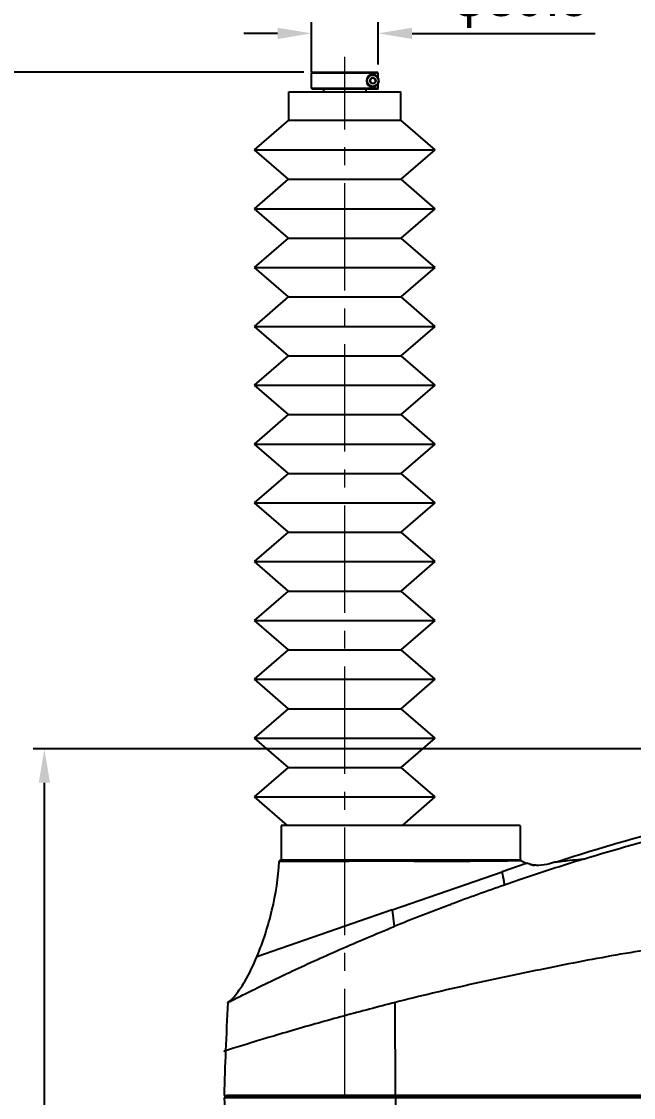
# Model space of a CAD drawing. Header units: millimetres. Extents: x 4086 to 8300, y 123 to 1549.
# Drawn here: x 6615.9 to 6724.4, y 1046.1 to 1236.9 of the extents above; entities that cross this region are included whole.
import ezdxf

# ---------------------------------------------------------------- set-up
doc = ezdxf.new("R2010")
doc.units = ezdxf.units.MM
doc.linetypes.add('CENTER2', pattern=[28.575, 19.05, -3.175, 3.175, -3.175])
doc.layers.add('中心线层', color=7, linetype='CENTER2', lineweight=0)
doc.styles.add('思源黑', font='SourceHanSansCN-Normal.ttf')
doc.dimstyles.new('尺寸标注_3_10比例', dxfattribs={"dimtxt": 7, "dimasz": 6, "dimexe": 2, "dimexo": 1.5, "dimgap": 1, "dimtad": 1, "dimdec": 1, "dimlfac": 3.333333, "dimdsep": 46, "dimtxsty": '思源黑', "dimcen": 0.09, "dimadec": 0, "dimazin": 0, "dimtp": 0.01, "dimtm": 0.01, "dimtfac": 1, "dimtdec": 1, "dimtofl": 0, "dimtmove": 0, "dimatfit": 3, "dimfxl": 0, "dimtolj": 1, "dimarcsym": 0})

# ---------------------------------------------------------------- blocks, each defined once
blk = doc.blocks.new('*D1620')
at = {"color": 0, "lineweight": -2}
for p, q in [((6747.18, 1107.91), (6617.99, 1107.91)), ((6619.99, 878.56), (6619.99, 1101.91)), ((6934.86, 872.56), (6617.99, 872.56))]:
    blk.add_line(p, q, dxfattribs=at)
at = {"color": 0}
for points in [[(6620.99, 1101.91), (6618.99, 1101.91), (6619.99, 1107.91)], [(6618.99, 878.56), (6620.99, 878.56), (6619.99, 872.56)]]:
    blk.add_solid(points, dxfattribs=at)
at = {"layer": 'Defpoints', "color": 0}
for p in [(6619.99, 1107.91), (6748.68, 1107.91), (6936.36, 872.56)]:
    blk.add_point(p, dxfattribs=at)
at = {"color": 0, "insert": (6615.37, 990.23), "char_height": 7, "attachment_point": 5, "rotation": 90, "style": '思源黑'}
blk.add_mtext('\\A1;784.5', dxfattribs=at)
blk = doc.blocks.new('*D1621')
at = {"color": 0, "lineweight": -2}
for p, q in [((6665.98, 1227.91), (6582.66, 1227.91)), ((6584.66, 878.56), (6584.66, 1221.91)), ((6934.86, 872.56), (6582.66, 872.56))]:
    blk.add_line(p, q, dxfattribs=at)
at = {"color": 0}
for points in [[(6585.66, 1221.91), (6583.66, 1221.91), (6584.66, 1227.91)], [(6583.66, 878.56), (6585.66, 878.56), (6584.66, 872.56)]]:
    blk.add_solid(points, dxfattribs=at)
at = {"layer": 'Defpoints', "color": 0}
for p in [(6584.66, 1227.91), (6667.48, 1227.91), (6936.36, 872.56)]:
    blk.add_point(p, dxfattribs=at)
at = {"color": 0, "insert": (6580.05, 1050.23), "char_height": 7, "attachment_point": 5, "rotation": 90, "style": '思源黑'}
blk.add_mtext('\\A1;\\A1;1181.5', dxfattribs=at)
blk = doc.blocks.new('*D1629')
at = {"color": 0, "lineweight": -2}
for p, q in [((6667.33, 1227.91), (6667.33, 1236.8)), ((6679.18, 1229.26), (6679.18, 1236.8)), ((6661.33, 1234.8), (6655.33, 1234.8)), ((6685.18, 1234.8), (6717.65, 1234.8))]:
    blk.add_line(p, q, dxfattribs=at)
at = {"color": 0}
for points in [[(6661.33, 1233.8), (6661.33, 1235.8), (6667.33, 1234.8)], [(6685.18, 1235.8), (6685.18, 1233.8), (6679.18, 1234.8)]]:
    blk.add_solid(points, dxfattribs=at)
at = {"layer": 'Defpoints', "color": 0}
for p in [(6679.18, 1234.8), (6679.18, 1227.76), (6667.33, 1226.41)]:
    blk.add_point(p, dxfattribs=at)
at = {"color": 0, "insert": (6704.41, 1240.32), "char_height": 7, "attachment_point": 5, "style": '思源黑'}
blk.add_mtext('\\A1;\\A1;φ39.5', dxfattribs=at)

msp = doc.modelspace()

# ---------------------------------------------------------------- linework, layer by layer
for p, q in [((6667.48, 1227.906), (6667.33, 1227.756)), ((6667.33, 1225.056), (6667.33, 1227.756)), ((6679.176, 1227.756), (6667.33, 1227.756)), ((6667.48, 1227.906), (6679.026, 1227.906)), ((6677.946, 1226.85), (6677.688, 1226.403)), ((6678.462, 1226.849), (6677.946, 1226.85)), ((6678.72, 1226.403), (6678.462, 1226.849)), ((6678.987, 1227.21), (6678.987, 1227.102)), ((6679.076, 1227.856), (6679.026, 1227.906)), ((6679.126, 1227.806), (6679.076, 1227.856)), ((6679.176, 1227.756), (6679.126, 1227.806)), ((6679.176, 1226.799), (6679.176, 1227.756)), ((6667.48, 1224.906), (6667.33, 1225.056)), ((6667.33, 1225.056), (6679.176, 1225.056)), ((6679.026, 1224.906), (6667.48, 1224.906)), ((6669.505, 1224.456), (6669.505, 1224.906)), ((6677.005, 1224.456), (6677.005, 1224.906)), ((6677.688, 1226.403), (6677.946, 1225.956)), ((6677.946, 1225.956), (6678.462, 1225.956)), ((6678.462, 1225.956), (6678.72, 1226.403)), ((6678.987, 1225.703), (6678.987, 1225.595)), ((6679.026, 1224.906), (6679.176, 1225.056)), ((6679.176, 1225.056), (6679.176, 1226.006)), ((6663.34, 1219.431), (6663.34, 1224.456)), ((6663.34, 1224.456), (6683.17, 1224.456)), ((6683.17, 1219.431), (6683.17, 1224.456)), ((6657.254, 1214.14), (6663.34, 1219.431)), ((6663.34, 1219.431), (6683.17, 1219.431)), ((6689.257, 1214.14), (6683.17, 1219.431)), ((6663.254, 1208.925), (6657.254, 1214.14)), ((6657.254, 1214.14), (6689.257, 1214.14)), ((6683.257, 1208.925), (6689.257, 1214.14)), ((6657.254, 1203.709), (6663.254, 1208.925)), ((6663.254, 1208.925), (6683.257, 1208.925)), ((6689.257, 1203.709), (6683.257, 1208.925)), ((6663.254, 1198.493), (6657.254, 1203.709)), ((6657.254, 1203.709), (6689.257, 1203.709)), ((6683.257, 1198.493), (6689.257, 1203.709)), ((6657.254, 1193.278), (6663.254, 1198.493)), ((6663.254, 1198.493), (6683.257, 1198.493)), ((6689.257, 1193.278), (6683.257, 1198.493)), ((6663.254, 1188.062), (6657.254, 1193.278)), ((6657.254, 1193.278), (6689.257, 1193.278)), ((6683.257, 1188.062), (6689.257, 1193.278)), ((6657.254, 1182.846), (6663.254, 1188.062)), ((6663.254, 1188.062), (6683.257, 1188.062)), ((6689.257, 1182.846), (6683.257, 1188.062)), ((6663.254, 1177.63), (6657.254, 1182.846)), ((6657.254, 1182.846), (6689.257, 1182.846)), ((6683.257, 1177.63), (6689.257, 1182.846)), ((6657.254, 1172.415), (6663.254, 1177.63)), ((6663.254, 1177.63), (6683.257, 1177.63)), ((6689.257, 1172.415), (6683.257, 1177.63)), ((6663.254, 1167.199), (6657.254, 1172.415)), ((6657.254, 1172.415), (6689.257, 1172.415)), ((6683.257, 1167.199), (6689.257, 1172.415)), ((6657.254, 1161.983), (6663.254, 1167.199)), ((6663.254, 1167.199), (6683.257, 1167.199)), ((6689.257, 1161.983), (6683.257, 1167.199)), ((6663.254, 1156.768), (6657.254, 1161.983)), ((6657.254, 1161.983), (6689.257, 1161.983)), ((6683.257, 1156.768), (6689.257, 1161.983)), ((6657.254, 1151.552), (6663.254, 1156.768)), ((6663.254, 1156.768), (6683.257, 1156.768)), ((6689.257, 1151.552), (6683.257, 1156.768)), ((6663.254, 1146.336), (6657.254, 1151.552)), ((6657.254, 1151.552), (6689.257, 1151.552)), ((6683.257, 1146.336), (6689.257, 1151.552)), ((6657.254, 1141.12), (6663.254, 1146.336)), ((6663.254, 1146.336), (6683.257, 1146.336)), ((6689.257, 1141.12), (6683.257, 1146.336)), ((6663.254, 1135.905), (6657.254, 1141.12)), ((6657.254, 1141.12), (6689.257, 1141.12)), ((6683.257, 1135.905), (6689.257, 1141.12)), ((6657.254, 1130.689), (6663.254, 1135.905)), ((6663.254, 1135.905), (6683.257, 1135.905)), ((6689.257, 1130.689), (6683.257, 1135.905)), ((6663.254, 1125.473), (6657.254, 1130.689)), ((6657.254, 1130.689), (6689.257, 1130.689)), ((6683.257, 1125.473), (6689.257, 1130.689)), ((6657.254, 1120.258), (6663.254, 1125.473)), ((6663.254, 1125.473), (6683.257, 1125.473)), ((6689.257, 1120.258), (6683.257, 1125.473)), ((6663.254, 1115.042), (6657.254, 1120.258)), ((6657.254, 1120.258), (6689.257, 1120.258)), ((6683.257, 1115.042), (6689.257, 1120.258)), ((6657.254, 1109.826), (6663.254, 1115.042)), ((6663.254, 1115.042), (6683.257, 1115.042)), ((6689.257, 1109.826), (6683.257, 1115.042)), ((6663.254, 1104.61), (6657.254, 1109.826)), ((6657.254, 1109.826), (6689.257, 1109.826)), ((6683.257, 1104.61), (6689.257, 1109.826)), ((6657.254, 1099.395), (6663.254, 1104.61)), ((6663.254, 1104.61), (6683.257, 1104.61)), ((6689.257, 1099.395), (6683.257, 1104.61)), ((6663.064, 1094.344), (6657.254, 1099.395)), ((6657.254, 1099.395), (6689.257, 1099.395)), ((6683.447, 1094.344), (6689.257, 1099.395)), ((6661.99, 1094.344), (6661.99, 1088.179)), ((6704.32, 1094.344), (6661.99, 1094.344)), ((6704.32, 1094.344), (6704.32, 1088.179)), ((6661.98, 1087.966), (6661.637, 1087.966)), ((6704.507, 1088.107), (6661.787, 1088.107)), ((6662.064, 1087.966), (6661.98, 1087.966)), ((6704.32, 1088.179), (6661.99, 1088.179)), ((6662.186, 1087.966), (6662.064, 1087.966)), ((6705.391, 1087.583), (6701.124, 1086.105)), ((6705.522, 1087.628), (6705.391, 1087.583)), ((6706.028, 1087.457), (6705.522, 1087.628)), ((6710.476, 1087.814), (6709.532, 1087.543)), ((6709.884, 1087.636), (6709.532, 1087.543)), ((6709.532, 1087.543), (6709.532, 1087.543)), ((6710.478, 1087.814), (6709.884, 1087.636)), ((6710.478, 1087.814), (6710.476, 1087.814)), ((6715.574, 1088.373), (6714.603, 1088.266)), ((6681.67, 1079.369), (6701.123, 1086.105)), ((6706.406, 1087.367), (6706.028, 1087.457)), ((6706.925, 1087.291), (6706.406, 1087.367)), ((6707.48, 1087.264), (6706.925, 1087.291)), ((6707.654, 1087.266), (6707.48, 1087.264)), ((6707.654, 1087.266), (6707.654, 1087.266)), ((6691.872, 1080.282), (6692.109, 1080.371)), ((6681.67, 1079.366), (6657.655, 1071.048)), ((6681.67, 1079.366), (6681.976, 1076.409)), ((6682.205, 1046.467), (6682.202, 1062.949)), ((6651.853, 1046.107), (6836.653, 1046.106)), ((6651.863, 1046.467), (6652.167, 1046.467)), ((6652.012, 1046.463), (6652.004, 1046.107)), ((6652.167, 1046.467), (6682.205, 1046.467)), ((6682.241, 1046.462), (6652.333, 1046.462)), ((6682.204, 1046.467), (6790.175, 1046.466)), ((6682.204, 1046.107), (6682.204, 1035.616)), ((6682.206, 1046.467), (6682.24, 1046.462)), ((6682.241, 1046.462), (6682.238, 1046.107)), ((6790.176, 1046.461), (6682.241, 1046.462))]:
    msp.add_line(p, q)
for radius in [1.05, 1.005, 0.516]:
    msp.add_circle((6678.204, 1226.403), radius)
for centre, radius, start, end in [((6678.204, 1226.403), 1.125, 45.88933, 314.11067), ((6704.471, 1075.029), 13.057, 91.7454, 92.15347), ((6835.071, 699.799), 406.533, 107.09411, 108.77723), ((6707.419, 1092.477), 5.21, 254.51045, 263.84787), ((6707.447, 1092.68), 5.414, 263.78891, 264.30104), ((6834.034, 702.254), 403.876, 109.15112, 110.57337), ((6809.169, 774.56), 327.414, 108.697, 109.19178), ((6830.706, 711.022), 394.498, 110.60513, 112.14866), ((7251.748, 1031.317), 600.076, 176.979101, 177.796529), ((7251.684, 1031.288), 600.013, 177.793585, 178.550378), ((7183.098, 1071.594), 531.856, 182.74675, 183.64504)]:
    msp.add_arc(centre, radius, start, end)
for points, knots in [([(6715.574, 1088.373), (6726.903, 1091.861), (6758.182, 1100.069), (6790.216, 1104.964), (6810.57, 1106.93)], [0, 0, 0, 0, 0.3669668, 1, 1, 1, 1]), ([(6710.476, 1087.814), (6712.839, 1088.576), (6722.392, 1091.559), (6732.051, 1094.202), (6739.354, 1096.02)], [0, 0, 0, 0, 0.2480488, 1, 1, 1, 1]), ([(6657.654, 1071.048), (6658.778, 1073.728), (6660.554, 1079.291), (6661.462, 1085.065), (6661.637, 1087.966)], [0, 0, 0, 0, 0.4999148, 1, 1, 1, 1]), ([(6703.98, 1088.078), (6702.996, 1088.041), (6700.158, 1088.019), (6693.219, 1087.948), (6680.271, 1088.013), (6669.177, 1087.961), (6662.186, 1087.966)], [0, 0, 0, 0, 0.0707176, 0.2036459, 0.4981819, 1, 1, 1, 1]), ([(6704.579, 1088.088), (6704.612, 1088.067), (6704.253, 1088.114), (6704.203, 1088.085), (6704.073, 1088.081)], [0, 0, 0, 0, 0.2293504, 1, 1, 1, 1]), ([(6704.507, 1088.107), (6704.519, 1088.107), (6704.544, 1088.104), (6704.568, 1088.094), (6704.58, 1088.088)], [0, 0, 0, 0, 0.4843788, 1, 1, 1, 1]), ([(6714.603, 1088.266), (6713.96, 1088.196), (6712.901, 1088.07), (6711.599, 1087.953), (6710.875, 1087.833), (6710.553, 1087.839), (6710.478, 1087.814)], [0, 0, 0, 0, 0.4674001, 0.7716966, 0.9427075, 1, 1, 1, 1]), ([(6701.123, 1086.103), (6701.167, 1085.787), (6701.271, 1085.234), (6701.402, 1084.588), (6701.458, 1084.192), (6701.507, 1083.979), (6701.517, 1083.867), (6701.56, 1083.786), (6701.545, 1083.776)], [0, 0, 0, 0, 0.4050862, 0.7146239, 0.8307927, 0.9192389, 0.9773999, 1, 1, 1, 1]), ([(6790.159, 1080.053), (6781.027, 1079.307), (6762.818, 1077.448), (6740.148, 1074.486), (6724.385, 1071.91), (6715.422, 1070.289), (6706.508, 1068.494), (6695.406, 1066.174), (6686.582, 1064.081), (6682.201, 1062.949)], [0, 0, 0, 0, 0.2512147, 0.5017127, 0.6266659, 0.6890709, 0.7514313, 0.8759381, 1, 1, 1, 1]), ([(6652.506, 1062.941), (6652.149, 1062.751), (6654.899, 1064.166), (6656.047, 1064.718), (6659.843, 1066.594), (6663.521, 1068.339), (6667.823, 1070.33), (6673.962, 1073.07), (6678.734, 1075.089), (6681.976, 1076.409)], [0, 0, 0, 0, 0.0374405, 0.1264901, 0.2427196, 0.3756921, 0.521313, 0.6759593, 1, 1, 1, 1]), ([(6652.506, 1062.941), (6653.172, 1063.396), (6654.241, 1064.653), (6655.985, 1067.357), (6657.031, 1069.559), (6657.655, 1071.048)], [0, 0, 0, 0, 0.2498138, 0.499808, 1, 1, 1, 1]), ([(6682.202, 1062.949), (6679.143, 1062.175), (6672.966, 1060.549), (6665.769, 1058.534), (6659.514, 1056.671), (6657.046, 1055.941), (6650.84, 1053.981), (6652.116, 1054.389)], [0, 0, 0, 0, 0.3026053, 0.6042376, 0.7472364, 0.8715035, 1, 1, 1, 1])]:
    msp.add_open_spline(points, degree=3, knots=knots)
for points in [[(6661.787, 1088.107), (6661.719, 1088.107), (6661.641, 1088.035), (6661.637, 1087.966)], [(6662.098, 1088.107), (6662.143, 1088.107), (6662.191, 1088.138), (6662.22, 1088.179)], [(6704.093, 1088.107), (6704.049, 1088.107), (6704, 1088.138), (6703.971, 1088.179)], [(6704.579, 1088.088), (6704.885, 1087.919), (6705.197, 1087.757), (6705.522, 1087.628)], [(6709.532, 1087.543), (6708.918, 1087.39), (6708.287, 1087.283), (6707.654, 1087.267)], [(6707.654, 1087.267), (6707.406, 1087.26), (6707.156, 1087.268), (6706.909, 1087.293)]]:
    msp.add_open_spline(points, degree=3)
at = {"layer": '中心线层'}
msp.add_line((6673.255, 846.306), (6673.255, 1230.667), dxfattribs=at)

# ---------------------------------------------------------------- dimensions: what is measured, and where the dimension line sits
dim = msp.add_linear_dim(base=(6679.176, 1234.8), p1=(6667.33, 1226.406), p2=(6679.176, 1227.756), text='\\A1;φ<>', dimstyle='尺寸标注_3_10比例', override={"dimtxsty": '思源黑'})
dim.commit()
dim.dimension.update_dxf_attribs({"geometry": '*D1629', "text_midpoint": (6704.411, 1240.32)})
dim = msp.add_linear_dim(base=(6584.662, 1227.906), p1=(6936.355, 872.556), p2=(6667.48, 1227.906), angle=90, text='\\A1;1181.5', dimstyle='尺寸标注_3_10比例', override={"dimtxsty": '思源黑'})
dim.commit()
dim.dimension.update_dxf_attribs({"geometry": '*D1621', "text_midpoint": (6580.046, 1050.231)})
dim = msp.add_linear_dim(base=(6619.987, 1107.907), p1=(6936.355, 872.556), p2=(6748.678, 1107.907), angle=90, dimstyle='尺寸标注_3_10比例')
dim.commit()
dim.dimension.update_dxf_attribs({"geometry": '*D1620', "text_midpoint": (6615.37, 990.231)})

doc.saveas('drawing.dxf')
